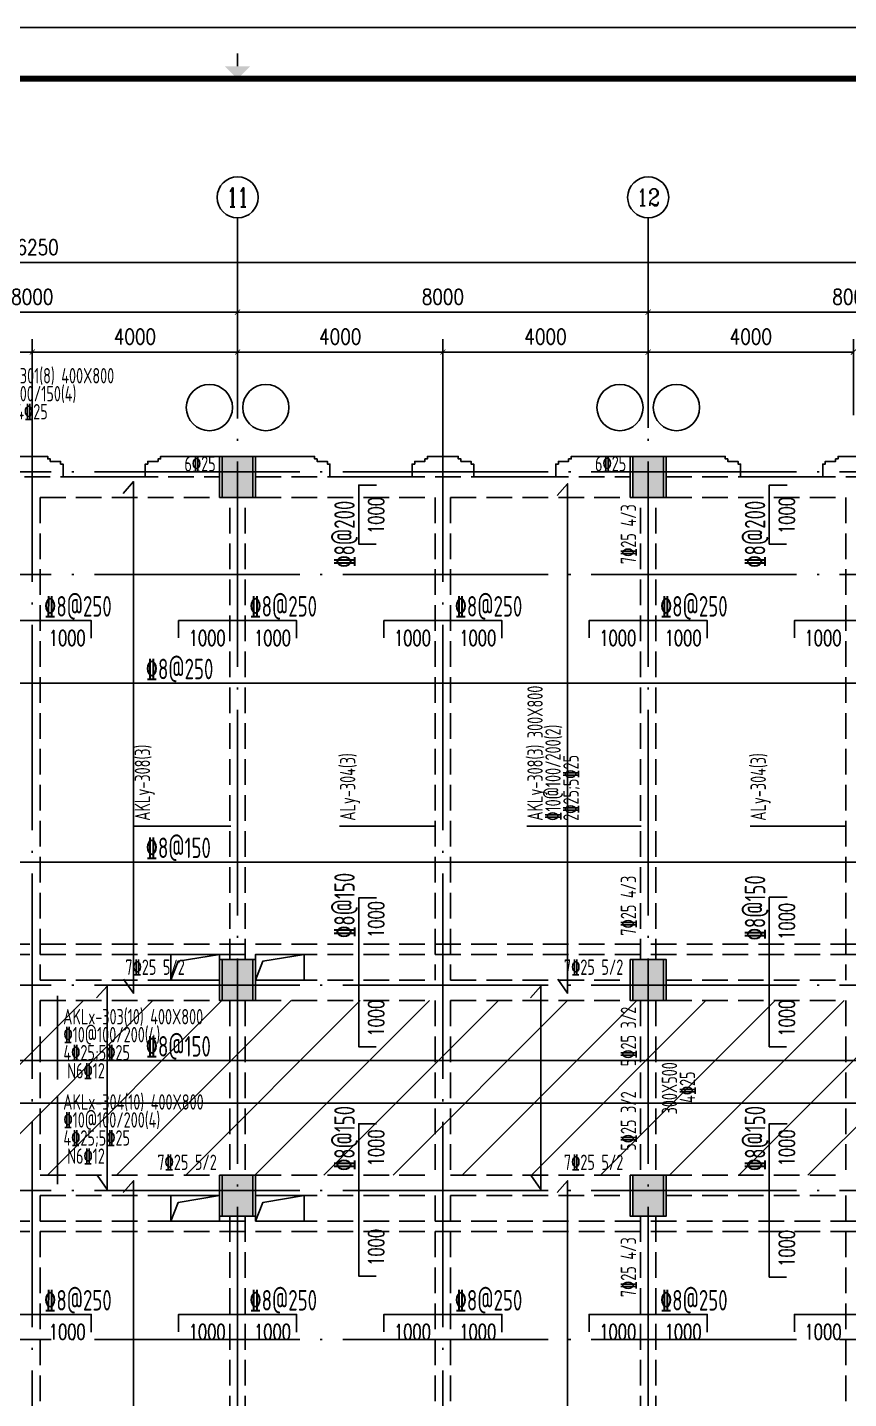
# Model space of a CAD drawing. Header units: millimetres. Extents: x 2998490 to 15040601, y 444546 to 7822218.
# Drawn here: x 14180175 to 14196175, y 7627256 to 7653964 of the extents above; entities that cross this region are included whole.
import ezdxf
from ezdxf.enums import TextEntityAlignment as Align

# ---------------------------------------------------------------- set-up
doc = ezdxf.new("R2010")
doc.units = ezdxf.units.MM
doc.header["$LTSCALE"] = 2000
doc.linetypes.add('DASH', pattern=[0.35, 0.25, -0.1])
doc.linetypes.add('DOTE', pattern=[2.42, 2, -0.2, 0.02, -0.2])
for name, color, linetype in [('3-AXIS', 3, 'Continuous'), ('3-AXIS_TEXT', 7, 'Continuous'), ('3-ban', 84, 'Continuous'), ('3-ban-hatch', 9, 'Continuous'), ('3-ban-rein', 1, 'Continuous'), ('3-ban-TEXT', 7, 'Continuous'), ('3-column-DOWN', 232, 'Continuous'), ('3-COLUMN-UP', 2, 'Continuous'), ('3-dote', 43, 'DOTE'), ('3-HATCH', 8, 'Continuous'), ('3-liang-rein-X', 54, 'Continuous'), ('3-liang-rein-Y', 130, 'Continuous'), ('3-liang-R截面-X', 50, 'Continuous'), ('3-liang-R截面-Y', 70, 'Continuous'), ('3-liang-s-1', 44, 'Continuous'), ('3-liang-xu', 120, 'DASH'), ('3-装饰线脚', 7, 'Continuous'), ('AXIS', 3, 'Continuous'), ('AXIS_TEXT', 7, 'Continuous'), ('图框', 7, 'Continuous')]:
    doc.layers.add(name, color=color, linetype=linetype)
doc.layers.add('3-零部件', color=73, linetype='Continuous', lineweight=5)
doc.styles.add('_TCH_AXIS', font='COMPLEX', dxfattribs={"bigfont": 'GBCBIG'})
doc.styles.add('COMPLEX', font='COMPLEX')
doc.styles.add('DIM_FONT', font='SIMPLEX', dxfattribs={"width": 0.8, "bigfont": 'HZTXT'})
doc.styles.add('TJ1', font='tj-romans1.shx', dxfattribs={"width": 0.8, "bigfont": 'tj-hztxt1.shx'})
doc.styles.add('TSSD_Rein', font='Tssdeng.shx', dxfattribs={"width": 0.7, "bigfont": 'hztxt.shx'})
doc.dimstyles.new('DIMN100', dxfattribs={"dimtxt": 300, "dimasz": 100, "dimexe": 250, "dimexo": 300, "dimgap": 150, "dimtad": 1, "dimdec": 0, "dimzin": 0, "dimdsep": 46, "dimtxsty": 'DIM_FONT', "dimblk": 'ARCHTICK', "dimcen": 0.09, "dimclrt": 7, "dimazin": 2, "dimtfac": 1, "dimtdec": 0, "dimtix": 1, "dimtmove": 2, "dimatfit": 3, "dimldrblk": 'ARCHTICK', "dimfxl": 0, "dimtolj": 1, "dimtzin": 0, "dimarcsym": 0})

# ---------------------------------------------------------------- blocks, each defined once
blk = doc.blocks.new('TJAD_TK_A0')
at = {"layer": '图框'}
for p, q in [((2162, 399.3), (973, 399.3)), ((973, -441.7), (2162, -441.7))]:
    blk.add_line(p, q, dxfattribs=at)
at = {"layer": '图框', "const_width": 0.3}
blk.add_lwpolyline([(1567.5, 391.74), (1567.5, 394.24)], dxfattribs=at)
at = {"layer": '图框', "const_width": 1.2}
blk.add_lwpolyline([(2152, -431.7), (2152, 389.3), (998, 389.3), (998, -431.7)], close=True, dxfattribs=at)
at = {"layer": '图框'}
blk.add_solid([(1565, 391.74), (1570, 391.74), (1567.5, 389.24)], dxfattribs=at)
blk = doc.blocks.new('_ArchTick')
at = {"color": 0, "linetype": 'ByBlock', "const_width": 0.15}
blk.add_lwpolyline([(-0.5, -0.5), (0.5, 0.5)], dxfattribs=at)
blk = doc.blocks.new('*D448')
at = {"layer": 'AXIS', "color": 0, "lineweight": -2}
for p, q in [((14176270, 7647241), (14176270, 7648667)), ((14184270, 7647241), (14184270, 7648667)), ((14176270, 7648417), (14184270, 7648417))]:
    blk.add_line(p, q, dxfattribs=at)
at = {"layer": 'Defpoints', "color": 0}
for p in [(14184270, 7648417), (14176270, 7646941), (14184270, 7646941)]:
    blk.add_point(p, dxfattribs=at)
at = {"layer": 'AXIS', "color": 0, "lineweight": -2, "xscale": 100, "yscale": 100, "zscale": 100, "rotation": 180}
blk.add_blockref('_ArchTick', (14176270, 7648417), dxfattribs=at)
at = {"layer": 'AXIS', "color": 0, "lineweight": -2, "xscale": 100, "yscale": 100, "zscale": 100}
blk.add_blockref('_ArchTick', (14184270, 7648417), dxfattribs=at)
at = {"layer": 'AXIS', "color": 7, "insert": (14180270, 7648717), "char_height": 300, "attachment_point": 5, "style": 'DIM_FONT'}
blk.add_mtext('\\A1;8000', dxfattribs=at)
blk = doc.blocks.new('*D449')
at = {"layer": 'AXIS', "color": 0, "lineweight": -2}
for p, q in [((14184270, 7647241), (14184270, 7648667)), ((14192270, 7647241), (14192270, 7648667)), ((14184270, 7648417), (14192270, 7648417))]:
    blk.add_line(p, q, dxfattribs=at)
at = {"layer": 'Defpoints', "color": 0}
for p in [(14192270, 7648417), (14184270, 7646941), (14192270, 7646941)]:
    blk.add_point(p, dxfattribs=at)
at = {"layer": 'AXIS', "color": 0, "lineweight": -2, "xscale": 100, "yscale": 100, "zscale": 100, "rotation": 180}
blk.add_blockref('_ArchTick', (14184270, 7648417), dxfattribs=at)
at = {"layer": 'AXIS', "color": 0, "lineweight": -2, "xscale": 100, "yscale": 100, "zscale": 100}
blk.add_blockref('_ArchTick', (14192270, 7648417), dxfattribs=at)
at = {"layer": 'AXIS', "color": 7, "insert": (14188270, 7648717), "char_height": 300, "attachment_point": 5, "style": 'DIM_FONT'}
blk.add_mtext('\\A1;8000', dxfattribs=at)
blk = doc.blocks.new('*D450')
at = {"layer": 'AXIS', "color": 0, "lineweight": -2}
for p, q in [((14192270, 7647241), (14192270, 7648667)), ((14200270, 7647241), (14200270, 7648667)), ((14192270, 7648417), (14200270, 7648417))]:
    blk.add_line(p, q, dxfattribs=at)
at = {"layer": 'Defpoints', "color": 0}
for p in [(14200270, 7648417), (14192270, 7646941), (14200270, 7646941)]:
    blk.add_point(p, dxfattribs=at)
at = {"layer": 'AXIS', "color": 0, "lineweight": -2, "xscale": 100, "yscale": 100, "zscale": 100, "rotation": 180}
blk.add_blockref('_ArchTick', (14192270, 7648417), dxfattribs=at)
at = {"layer": 'AXIS', "color": 0, "lineweight": -2, "xscale": 100, "yscale": 100, "zscale": 100}
blk.add_blockref('_ArchTick', (14200270, 7648417), dxfattribs=at)
at = {"layer": 'AXIS', "color": 7, "insert": (14196270, 7648717), "char_height": 300, "attachment_point": 5, "style": 'DIM_FONT'}
blk.add_mtext('\\A1;8000', dxfattribs=at)
blk = doc.blocks.new('_AXISO')
blk.add_circle((0, 0), 0.5)
at = {"layer": '3-AXIS_TEXT', "style": 'COMPLEX', "width": 1.041667}
blk.add_attdef('A', text='', height=0.56, dxfattribs=at).set_placement((-0.25, -0.28), (0.25, -0.28), align=Align.FIT)
blk = doc.blocks.new('*D453')
at = {"layer": 'AXIS', "color": 0, "lineweight": -2}
for p, q in [((14138270, 7647543), (14138270, 7649632)), ((14214520, 7647543), (14214520, 7649632)), ((14138270, 7649382), (14214520, 7649382))]:
    blk.add_line(p, q, dxfattribs=at)
at = {"layer": 'Defpoints', "color": 0}
for p in [(14214520, 7649382), (14138270, 7647243), (14214520, 7647243)]:
    blk.add_point(p, dxfattribs=at)
at = {"layer": 'AXIS', "color": 0, "lineweight": -2, "xscale": 100, "yscale": 100, "zscale": 100, "rotation": 180}
blk.add_blockref('_ArchTick', (14138270, 7649382), dxfattribs=at)
at = {"layer": 'AXIS', "color": 0, "lineweight": -2, "xscale": 100, "yscale": 100, "zscale": 100}
blk.add_blockref('_ArchTick', (14214520, 7649382), dxfattribs=at)
at = {"layer": 'AXIS', "color": 7, "insert": (14180271, 7649682), "char_height": 300, "attachment_point": 5, "style": 'DIM_FONT'}
blk.add_mtext('\\A1;76250', dxfattribs=at)
blk = doc.blocks.new('*D1141')
at = {"layer": '3-零部件', "color": 0, "lineweight": -2}
for p, q in [((14176270, 7646232), (14176270, 7647890)), ((14180270, 7646375), (14180270, 7647890)), ((14176270, 7647640), (14180270, 7647640))]:
    blk.add_line(p, q, dxfattribs=at)
at = {"layer": 'Defpoints', "color": 0}
for p in [(14180270, 7647640), (14176270, 7645932), (14180270, 7646075)]:
    blk.add_point(p, dxfattribs=at)
at = {"layer": '3-零部件', "color": 0, "lineweight": -2, "xscale": 100, "yscale": 100, "zscale": 100, "rotation": 180}
blk.add_blockref('_ArchTick', (14176270, 7647640), dxfattribs=at)
at = {"layer": '3-零部件', "color": 0, "lineweight": -2, "xscale": 100, "yscale": 100, "zscale": 100}
blk.add_blockref('_ArchTick', (14180270, 7647640), dxfattribs=at)
at = {"layer": '3-零部件', "color": 7, "insert": (14178270, 7647940), "char_height": 300, "attachment_point": 5, "style": 'DIM_FONT'}
blk.add_mtext('\\A1;4000', dxfattribs=at)
blk = doc.blocks.new('*D1142')
at = {"layer": '3-零部件', "color": 0, "lineweight": -2}
for p, q in [((14180270, 7646375), (14180270, 7647890)), ((14184270, 7646375), (14184270, 7647890)), ((14180270, 7647640), (14184270, 7647640))]:
    blk.add_line(p, q, dxfattribs=at)
at = {"layer": 'Defpoints', "color": 0}
for p in [(14184270, 7647640), (14180270, 7646075), (14184270, 7646075)]:
    blk.add_point(p, dxfattribs=at)
at = {"layer": '3-零部件', "color": 0, "lineweight": -2, "xscale": 100, "yscale": 100, "zscale": 100, "rotation": 180}
blk.add_blockref('_ArchTick', (14180270, 7647640), dxfattribs=at)
at = {"layer": '3-零部件', "color": 0, "lineweight": -2, "xscale": 100, "yscale": 100, "zscale": 100}
blk.add_blockref('_ArchTick', (14184270, 7647640), dxfattribs=at)
at = {"layer": '3-零部件', "color": 7, "insert": (14182270, 7647940), "char_height": 300, "attachment_point": 5, "style": 'DIM_FONT'}
blk.add_mtext('\\A1;4000', dxfattribs=at)
blk = doc.blocks.new('*D1143')
at = {"layer": '3-零部件', "color": 0, "lineweight": -2}
for p, q in [((14184270, 7646375), (14184270, 7647890)), ((14188270, 7646375), (14188270, 7647890)), ((14184270, 7647640), (14188270, 7647640))]:
    blk.add_line(p, q, dxfattribs=at)
at = {"layer": 'Defpoints', "color": 0}
for p in [(14188270, 7647640), (14184270, 7646075), (14188270, 7646075)]:
    blk.add_point(p, dxfattribs=at)
at = {"layer": '3-零部件', "color": 0, "lineweight": -2, "xscale": 100, "yscale": 100, "zscale": 100, "rotation": 180}
blk.add_blockref('_ArchTick', (14184270, 7647640), dxfattribs=at)
at = {"layer": '3-零部件', "color": 0, "lineweight": -2, "xscale": 100, "yscale": 100, "zscale": 100}
blk.add_blockref('_ArchTick', (14188270, 7647640), dxfattribs=at)
at = {"layer": '3-零部件', "color": 7, "insert": (14186270, 7647940), "char_height": 300, "attachment_point": 5, "style": 'DIM_FONT'}
blk.add_mtext('\\A1;4000', dxfattribs=at)
blk = doc.blocks.new('*D1144')
at = {"layer": '3-零部件', "color": 0, "lineweight": -2}
for p, q in [((14188270, 7646375), (14188270, 7647890)), ((14192270, 7646162), (14192270, 7647890)), ((14188270, 7647640), (14192270, 7647640))]:
    blk.add_line(p, q, dxfattribs=at)
at = {"layer": 'Defpoints', "color": 0}
for p in [(14192270, 7647640), (14188270, 7646075), (14192270, 7645862)]:
    blk.add_point(p, dxfattribs=at)
at = {"layer": '3-零部件', "color": 0, "lineweight": -2, "xscale": 100, "yscale": 100, "zscale": 100, "rotation": 180}
blk.add_blockref('_ArchTick', (14188270, 7647640), dxfattribs=at)
at = {"layer": '3-零部件', "color": 0, "lineweight": -2, "xscale": 100, "yscale": 100, "zscale": 100}
blk.add_blockref('_ArchTick', (14192270, 7647640), dxfattribs=at)
at = {"layer": '3-零部件', "color": 7, "insert": (14190270, 7647940), "char_height": 300, "attachment_point": 5, "style": 'DIM_FONT'}
blk.add_mtext('\\A1;4000', dxfattribs=at)
blk = doc.blocks.new('*D1145')
at = {"layer": '3-零部件', "color": 0, "lineweight": -2}
for p, q in [((14192270, 7646162), (14192270, 7647890)), ((14196270, 7646408), (14196270, 7647890)), ((14192270, 7647640), (14196270, 7647640))]:
    blk.add_line(p, q, dxfattribs=at)
at = {"layer": 'Defpoints', "color": 0}
for p in [(14196270, 7647640), (14196270, 7646108), (14192270, 7645862)]:
    blk.add_point(p, dxfattribs=at)
at = {"layer": '3-零部件', "color": 0, "lineweight": -2, "xscale": 100, "yscale": 100, "zscale": 100, "rotation": 180}
blk.add_blockref('_ArchTick', (14192270, 7647640), dxfattribs=at)
at = {"layer": '3-零部件', "color": 0, "lineweight": -2, "xscale": 100, "yscale": 100, "zscale": 100}
blk.add_blockref('_ArchTick', (14196270, 7647640), dxfattribs=at)
at = {"layer": '3-零部件', "color": 7, "insert": (14194270, 7647940), "char_height": 300, "attachment_point": 5, "style": 'DIM_FONT'}
blk.add_mtext('\\A1;4000', dxfattribs=at)

msp = doc.modelspace()

# ---------------------------------------------------------------- hatches: boundary and pattern name
at = {"layer": '3-ban-hatch'}
h = msp.add_hatch(dxfattribs=at)
h.set_pattern_fill('ANSI31', color=8, scale=300, style=0)
h.set_pattern_definition([(45, (14.5, -44093.3), (-673.51921, 673.51921), [])])
h.paths.add_polyline_path([(14141970.3, 7635008.7), (14141970.3, 7628608.7), (14141381.5, 7628608.7), (14140876.7, 7628304.1), (14138273.2, 7625701.4), (14138044.1, 7625147.3), (14138044.1, 7621468.4), (14138274.4, 7620914.8), (14140876.5, 7618312.8), (14141430.6, 7618083.7), (14145109.9, 7618083.7), (14145663.9, 7618312.9), (14148265.6, 7620914.6), (14148495.3, 7621468.4), (14148495.3, 7623008.7), (14151970.3, 7623008.7), (14151970.3, 7628608.7), (14149970.3, 7628608.7), (14149970.3, 7631306.7), (14151970.3, 7631308.7), (14151970.3, 7631608.7), (14214820.3, 7631608.7), (14214820.3, 7635008.7)])
at = {"layer": '3-HATCH'}
for points in [[(14183970.3, 7645608.7), (14184570.3, 7645608.7), (14184570.3, 7644808.7), (14183970.3, 7644808.7)], [(14191970.3, 7645608.7), (14192570.3, 7645608.7), (14192570.3, 7644808.7), (14191970.3, 7644808.7)], [(14183970.3, 7635808.7), (14184570.3, 7635808.7), (14184570.3, 7635008.7), (14183970.3, 7635008.7)], [(14191970.3, 7635808.7), (14192570.3, 7635808.7), (14192570.3, 7635008.7), (14191970.3, 7635008.7)], [(14183970.3, 7631608.7), (14184570.3, 7631608.7), (14184570.3, 7630808.7), (14183970.3, 7630808.7)], [(14191970.3, 7631608.7), (14192570.3, 7631608.7), (14192570.3, 7630808.7), (14191970.3, 7630808.7)]]:
    msp.add_hatch(color=256, dxfattribs=at).paths.add_polyline_path(points)

# ---------------------------------------------------------------- linework, layer by layer
at = {"layer": '3-AXIS', "color": 15, "linetype": 'DOTE'}
for p, q in [((14184270.3, 7617308.7), (14184270.3, 7647240.9)), ((14192270.3, 7617308.7), (14192270.3, 7647240.9)), ((14214520.3, 7645308.7), (14134833, 7645308.7)), ((14214520.3, 7643308.7), (14134833, 7643308.7)), ((14214520.3, 7635308.7), (14134833, 7635308.7)), ((14214520.3, 7631308.7), (14134833, 7631308.7)), ((14214520.3, 7628408.7), (14134833, 7628408.7))]:
    msp.add_line(p, q, dxfattribs=at)
at = {"layer": '3-ban-rein'}
for points in [[(14182048.9, 7635424.8), (14182242.4, 7635151.1), (14182242.4, 7645116.1), (14182039.3, 7644886.8)], [(14186967.8, 7643899.7), (14186629.8, 7643899.7), (14186629.8, 7645049.7), (14186975.8, 7645049.7)], [(14190506.8, 7635424.8), (14190700.2, 7635151.1), (14190700.2, 7645076.5), (14190497.1, 7644847.2)], [(14194967.8, 7643899.7), (14194629.8, 7643899.7), (14194629.8, 7645049.7), (14194975.8, 7645049.7)], [(14179120.3, 7642072.4), (14179120.3, 7642410.4), (14181420.3, 7642410.4), (14181420.3, 7642064.4)], [(14183120.3, 7642072.4), (14183120.3, 7642410.4), (14185420.3, 7642410.4), (14185420.3, 7642064.4)], [(14187120.3, 7642072.4), (14187120.3, 7642410.4), (14189420.3, 7642410.4), (14189420.3, 7642064.4)], [(14191120.3, 7642072.4), (14191120.3, 7642410.4), (14193420.3, 7642410.4), (14193420.3, 7642064.4)], [(14195120.3, 7642072.4), (14195120.3, 7642410.4), (14197420.3, 7642410.4), (14197420.3, 7642064.4)], [(14152126.5, 7640852.1), (14152126.5, 7641190), (14214717.6, 7641190), (14214717.6, 7640844)], [(14152332.3, 7637900.5), (14152058.6, 7637707.1), (14214719.7, 7637707.1), (14214490.4, 7637910.1)], [(14194967.8, 7634108.7), (14194629.8, 7634108.7), (14194629.8, 7637022.1), (14194975.8, 7637022.1)], [(14186967.8, 7634108.7), (14186629.8, 7634108.7), (14186629.8, 7637008.7), (14186975.8, 7637008.7)], [(14181533, 7631604.5), (14181726.4, 7631330.8), (14181726.4, 7635288.1), (14181523.3, 7635058.7)], [(14189985.9, 7631604.5), (14190179.3, 7631330.8), (14190179.3, 7635288.1), (14189976.2, 7635058.7)], [(14142126.5, 7633502.2), (14142126.5, 7633840.2), (14214703.5, 7633840.2), (14214703.5, 7633494.1)], [(14142332.3, 7633206.2), (14142058.6, 7633012.8), (14214719.7, 7633012.8), (14214490.4, 7633215.9)], [(14186967.8, 7629643.4), (14186629.8, 7629643.4), (14186629.8, 7632608.7), (14186975.8, 7632608.7)], [(14194967.8, 7629623.7), (14194629.8, 7629623.7), (14194629.8, 7632608.7), (14194975.8, 7632608.7)], [(14182048.9, 7621738.8), (14182242.4, 7621465.2), (14182242.4, 7631499), (14182039.3, 7631269.6)], [(14190506.8, 7621743), (14190700.2, 7621469.4), (14190700.2, 7631499), (14190497.1, 7631269.6)], [(14179120.3, 7628556.1), (14179120.3, 7628894), (14181420.3, 7628894), (14181420.3, 7628548)], [(14183120.3, 7628556.1), (14183120.3, 7628894), (14185420.3, 7628894), (14185420.3, 7628548)], [(14187120.3, 7628556.1), (14187120.3, 7628894), (14189420.3, 7628894), (14189420.3, 7628548)], [(14191120.3, 7628556.1), (14191120.3, 7628894), (14193420.3, 7628894), (14193420.3, 7628548)], [(14195120.3, 7628556.1), (14195120.3, 7628894), (14197420.3, 7628894), (14197420.3, 7628548)]]:
    msp.add_lwpolyline(points, dxfattribs=at)
at = {"layer": '3-column-DOWN'}
for points in [[(14183920.3, 7645608.7), (14184620.3, 7645608.7), (14184620.3, 7644808.7), (14183920.3, 7644808.7)], [(14191920.3, 7645608.7), (14192620.3, 7645608.7), (14192620.3, 7644808.7), (14191920.3, 7644808.7)], [(14183920.3, 7635808.7), (14184620.3, 7635808.7), (14184620.3, 7635008.7), (14183920.3, 7635008.7)], [(14191920.3, 7635808.7), (14192620.3, 7635808.7), (14192620.3, 7635008.7), (14191920.3, 7635008.7)], [(14183920.3, 7631608.7), (14184620.3, 7631608.7), (14184620.3, 7630808.7), (14183920.3, 7630808.7)], [(14191920.3, 7631608.7), (14192620.3, 7631608.7), (14192620.3, 7630808.7), (14191920.3, 7630808.7)]]:
    msp.add_lwpolyline(points, close=True, dxfattribs=at)
at = {"layer": '3-COLUMN-UP'}
for points in [[(14183970.3, 7645608.7), (14184570.3, 7645608.7), (14184570.3, 7644808.7), (14183970.3, 7644808.7)], [(14191970.3, 7645608.7), (14192570.3, 7645608.7), (14192570.3, 7644808.7), (14191970.3, 7644808.7)], [(14183970.3, 7635808.7), (14184570.3, 7635808.7), (14184570.3, 7635008.7), (14183970.3, 7635008.7)], [(14191970.3, 7635808.7), (14192570.3, 7635808.7), (14192570.3, 7635008.7), (14191970.3, 7635008.7)], [(14183970.3, 7631608.7), (14184570.3, 7631608.7), (14184570.3, 7630808.7), (14183970.3, 7630808.7)], [(14191970.3, 7631608.7), (14192570.3, 7631608.7), (14192570.3, 7630808.7), (14191970.3, 7630808.7)]]:
    msp.add_lwpolyline(points, close=True, dxfattribs=at)
at = {"layer": '3-dote'}
for p, q in [((14180270.3, 7647165.1), (14180270.3, 7618983.5)), ((14188270.3, 7647165.1), (14188270.3, 7618983.5))]:
    msp.add_line(p, q, dxfattribs=at)
at = {"layer": '3-liang-R截面-X'}
for p, q in [((14180763.5, 7635102.7), (14180763.5, 7633469.1)), ((14180763.5, 7633151), (14180763.5, 7631430))]:
    msp.add_line(p, q, dxfattribs=at)
at = {"layer": '3-liang-R截面-Y'}
for p, q in [((14182256.1, 7638406.4), (14184136, 7638406.4)), ((14186254.9, 7638406.4), (14188134.8, 7638406.4)), ((14189906.1, 7638406.4), (14192136, 7638406.4)), ((14194254.9, 7638406.4), (14196134.8, 7638406.4))]:
    msp.add_line(p, q, dxfattribs=at)
at = {"layer": '3-liang-s-1'}
for points in [[(14179970.3, 7645608.7), (14180570.3, 7645608.7), (14180570.3, 7645558.7), (14180620.3, 7645558.7), (14180620.3, 7645508.7), (14180820.3, 7645508.7), (14180820.3, 7645458.7), (14180870.3, 7645458.7), (14180870.3, 7645208.7), (14182470.3, 7645208.7), (14182470.3, 7645458.7), (14182520.3, 7645458.7), (14182520.3, 7645508.7), (14182720.3, 7645508.9), (14182720.3, 7645558.7), (14182770.3, 7645558.7), (14182770.3, 7645608.7), (14184270.3, 7645608.7)], [(14184270.3, 7645608.7), (14185770.3, 7645608.7), (14185770.3, 7645558.7), (14185820.3, 7645558.7), (14185820.3, 7645508.7), (14186020.3, 7645508.7), (14186020.3, 7645458.7), (14186070.3, 7645458.7), (14186070.3, 7645208.7), (14187670.3, 7645208.7), (14187670.3, 7645458.7), (14187720.3, 7645458.7), (14187720.3, 7645508.7), (14187920.3, 7645508.7), (14187920.3, 7645558.7), (14187970.3, 7645558.7), (14187970.3, 7645608.7), (14188570.3, 7645608.7), (14188570.3, 7645558.7), (14188620.3, 7645558.7), (14188620.3, 7645508.7), (14188820.3, 7645508.7), (14188820.3, 7645458.7), (14188870.3, 7645458.7), (14188870.3, 7645208.7), (14190470.3, 7645208.7), (14190470.3, 7645458.7), (14190520.3, 7645458.7), (14190520.3, 7645508.7), (14190720.3, 7645508.9), (14190720.3, 7645558.7), (14190770.3, 7645558.7), (14190770.3, 7645608.7), (14192270.3, 7645608.7)], [(14192270.3, 7645608.7), (14193770.3, 7645608.7), (14193770.3, 7645558.7), (14193820.3, 7645558.7), (14193820.3, 7645508.7), (14194020.3, 7645508.7), (14194020.3, 7645458.7), (14194070.3, 7645458.7), (14194070.3, 7645208.7), (14195670.3, 7645208.7), (14195670.3, 7645458.7), (14195720.3, 7645458.7), (14195720.3, 7645508.7), (14195920.3, 7645508.7), (14195920.3, 7645558.7), (14195970.3, 7645558.7), (14195970.3, 7645608.7), (14196570.3, 7645608.7)], [(14182970.3, 7635408.7), (14183113.8, 7635777.8), (14183920.3, 7635908.7)], [(14184620.3, 7635408.7), (14184763.8, 7635777.8), (14185570.3, 7635908.7)], [(14182970.3, 7630708.7), (14183113.8, 7631077.8), (14183920.3, 7631208.7)], [(14184620.3, 7630708.7), (14184763.8, 7631077.8), (14185570.3, 7631208.7)]]:
    msp.add_lwpolyline(points, dxfattribs=at)
for points in [[(14182970.3, 7635908.7), (14183920.3, 7635908.7), (14183920.3, 7635408.7), (14182970.3, 7635408.7)], [(14184620.3, 7635408.7), (14185570.3, 7635408.7), (14185570.3, 7635908.7), (14184620.3, 7635908.7)], [(14182970.3, 7631208.7), (14183920.3, 7631208.7), (14183920.3, 7630708.7), (14182970.3, 7630708.7)], [(14184620.3, 7630708.7), (14185570.3, 7630708.7), (14185570.3, 7631208.7), (14184620.3, 7631208.7)]]:
    msp.add_lwpolyline(points, close=True, dxfattribs=at)
at = {"layer": '3-liang-xu'}
for p, q in [((14176620.3, 7645208.7), (14183920.3, 7645208.7)), ((14184620.3, 7645208.7), (14191920.3, 7645208.7)), ((14192620.3, 7645208.7), (14199920.3, 7645208.7)), ((14180420.3, 7644808.7), (14180420.3, 7635408.7)), ((14180420.3, 7644808.7), (14183920.3, 7644808.7)), ((14184620.3, 7644808.7), (14188120.3, 7644808.7)), ((14188120.3, 7644808.7), (14188120.3, 7635408.7)), ((14188420.3, 7644808.7), (14188420.3, 7635408.7)), ((14188420.3, 7644808.7), (14191920.3, 7644808.7)), ((14192620.3, 7644808.7), (14196120.3, 7644808.7)), ((14196120.3, 7644808.7), (14196120.3, 7635408.7)), ((14184120.3, 7644608.7), (14184120.3, 7635808.7)), ((14184420.3, 7644608.7), (14184420.3, 7635808.7)), ((14192120.3, 7644608.7), (14192120.3, 7635808.7)), ((14192420.3, 7644608.7), (14192420.3, 7635808.7)), ((14214520.3, 7636108.7), (14152370.3, 7636108.7)), ((14214520.3, 7635908.7), (14152370.3, 7635908.7)), ((14180420.3, 7635408.7), (14183920.3, 7635408.7)), ((14184620.3, 7635408.7), (14188120.3, 7635408.7)), ((14188420.3, 7635408.7), (14191920.3, 7635408.7)), ((14192620.3, 7635408.7), (14196120.3, 7635408.7)), ((14180420.3, 7635008.7), (14180420.3, 7631608.7)), ((14180420.3, 7635008.7), (14183920.3, 7635008.7)), ((14184120.3, 7635008.7), (14184120.3, 7631608.7)), ((14184420.3, 7635008.7), (14184420.3, 7631608.7)), ((14184620.3, 7635008.7), (14188120.3, 7635008.7)), ((14188120.3, 7635008.7), (14188120.3, 7631608.7)), ((14188420.3, 7635008.7), (14188420.3, 7631608.7)), ((14188420.3, 7635008.7), (14191920.3, 7635008.7)), ((14192120.3, 7635008.7), (14192120.3, 7631608.7)), ((14192420.3, 7635008.7), (14192420.3, 7631608.7)), ((14192620.3, 7635008.7), (14196120.3, 7635008.7)), ((14196120.3, 7635008.7), (14196120.3, 7631608.7)), ((14180420.3, 7631608.7), (14183920.3, 7631608.7)), ((14184620.3, 7631608.7), (14188120.3, 7631608.7)), ((14188420.3, 7631608.7), (14191920.3, 7631608.7)), ((14192620.3, 7631608.7), (14196120.3, 7631608.7)), ((14180420.3, 7631208.7), (14183920.3, 7631208.7)), ((14180420.3, 7631208.7), (14180420.3, 7621808.7)), ((14184620.3, 7631208.7), (14188120.3, 7631208.7)), ((14188120.3, 7631208.7), (14188120.3, 7621808.7)), ((14188420.3, 7631208.7), (14191920.3, 7631208.7)), ((14188420.3, 7631208.7), (14188420.3, 7621808.7)), ((14192620.3, 7631208.7), (14196120.3, 7631208.7)), ((14196120.3, 7631208.7), (14196120.3, 7621808.7)), ((14214520.3, 7630708.7), (14152370.3, 7630708.7)), ((14184120.3, 7630808.7), (14184120.3, 7621808.7)), ((14184420.3, 7630808.7), (14184420.3, 7621808.7)), ((14192120.3, 7630808.7), (14192120.3, 7621808.7)), ((14192420.3, 7630808.7), (14192420.3, 7621808.7)), ((14214520.3, 7630508.7), (14152370.3, 7630508.7))]:
    msp.add_line(p, q, dxfattribs=at)
at = {"layer": '3-装饰线脚'}
for centre in [(14183720.3, 7646558.7), (14184820.3, 7646558.7), (14191720.3, 7646558.7), (14192820.3, 7646558.7)]:
    msp.add_circle(centre, 450, dxfattribs=at)
at = {"layer": 'AXIS'}
for p, q in [((14184270.3, 7646940.9), (14184270.3, 7650253.4)), ((14192270.3, 7646940.9), (14192270.3, 7650253.4))]:
    msp.add_line(p, q, dxfattribs=at)

# ---------------------------------------------------------------- block references
ref = msp.add_blockref('_AXISO', (14184270.3, 7650653.4), dxfattribs=dict(at, xscale=-800, yscale=800, zscale=800, rotation=180))
ref.add_attrib('A', '11', dxfattribs={"layer": 'AXIS_TEXT', "height": 368.76, "style": '_TCH_AXIS'}).set_placement((14184059.6, 7650469), (14184481, 7650469), align=Align.FIT)
ref = msp.add_blockref('_AXISO', (14192270.3, 7650653.4), dxfattribs=dict(at, xscale=-800, yscale=800, zscale=800, rotation=180))
ref.add_attrib('A', '12', dxfattribs={"layer": 'AXIS_TEXT', "height": 328.45, "style": '_TCH_AXIS'}).set_placement((14192043.5, 7650489.1), (14192497.1, 7650489.1), align=Align.FIT)
at = {"layer": '图框', "xscale": 100, "yscale": 100, "zscale": 100}
for p in [(14027517.1, 7698133.9), (14027517.1, 7614033.9)]:
    msp.add_blockref('TJAD_TK_A0', p, dxfattribs=at)

# ---------------------------------------------------------------- texts
at = {"layer": '3-ban', "style": 'TSSD_Rein', "width": 0.7}
for s, rotation, p in [('%%1328@200', 89.99419, (14186552.7, 7643438.5, -5065)), ('%%1328@200', 89.99419, (14194552.7, 7643438.5, -5065)), ('%%1328@250', 359.99419, (14180499, 7642487.5, -5065)), ('%%1328@250', 359.99419, (14184499, 7642487.5, -5065)), ('%%1328@250', 359.99419, (14188499, 7642487.5, -5065)), ('%%1328@250', 359.99419, (14192499, 7642487.5, -5065)), ('%%1328@250', 359.99419, (14182479.1, 7641267.1, -5065)), ('%%1328@150', 359.99419, (14182479.1, 7637784.1, -5065)), ('%%1328@150', 89.99419, (14186552.7, 7636227.4, -5065)), ('%%1328@150', 89.99419, (14194552.7, 7636180.4, -5065)), ('%%1328@150', 359.99419, (14182479.1, 7633917.2, -5065)), ('%%1328@150', 89.99419, (14186552.7, 7631687.3, -5065)), ('%%1328@150', 89.99419, (14194552.7, 7631687.3, -5065)), ('%%1328@250', 359.99419, (14180499, 7628971.1, -5065)), ('%%1328@250', 359.99419, (14184499, 7628971.1, -5065)), ('%%1328@250', 359.99419, (14188499, 7628971.1, -5065)), ('%%1328@250', 359.99419, (14192499, 7628971.1, -5065))]:
    msp.add_text(s, height=400, rotation=rotation, dxfattribs=at).set_placement(p)
at = {"layer": '3-ban-TEXT', "style": 'TJ1', "width": 0.7}
for p in [(14187119.7, 7644096.6), (14195119.7, 7644096.6), (14187119.7, 7636227.9), (14195119.7, 7636192), (14187119.7, 7634305.6), (14195119.7, 7634305.6), (14187119.7, 7631778.6), (14195119.7, 7631778.6), (14187119.7, 7629840.3), (14195119.7, 7629820.7)]:
    msp.add_text('1000', height=300, rotation=90, dxfattribs=at).set_placement(p)
for p in [(14180590.2, 7641920.5), (14183317.2, 7641920.5), (14184590.2, 7641920.5), (14187317.2, 7641920.5), (14188590.2, 7641920.5), (14191317.2, 7641920.5), (14192590.2, 7641920.5), (14195317.2, 7641920.5), (14180590.2, 7628404.1), (14183317.2, 7628404.1), (14184590.2, 7628404.1), (14187317.2, 7628404.1), (14188590.2, 7628404.1), (14191317.2, 7628404.1), (14192590.2, 7628404.1), (14195317.2, 7628404.1)]:
    msp.add_text('1000', height=300, dxfattribs=at).set_placement(p)
at = {"layer": '3-liang-rein-X', "style": 'TSSD_Rein', "width": 0.7}
for s, p in [('%%13210@100/150(4)', (14179270.2, 7646679.4)), ('4%%13225;4%%13225', (14179270.2, 7646329.5)), ('6%%13225', (14183234.8, 7645312.4)), ('6%%13225', (14191234.8, 7645316)), ('7%%13225 5/2', (14182083.4, 7635508.7)), ('7%%13225 5/2', (14190628.4, 7635508.7)), ('%%13210@100/200(4)', (14180876.4, 7634194.4)), ('4%%13225;5%%13225', (14180876.4, 7633844.4)), ('N6%%13212', (14180949.8, 7633491.7)), ('%%13210@100/200(4)', (14180876.4, 7632533.3)), ('4%%13225;5%%13225', (14180876.4, 7632183.3)), ('N6%%13212', (14180949.8, 7631828.8)), ('7%%13225 5/2', (14182707.7, 7631708.7)), ('7%%13225 5/2', (14190628.4, 7631708.7))]:
    msp.add_text(s, height=300, dxfattribs=at).set_placement(p)
at = {"layer": '3-liang-rein-Y', "style": 'TSSD_Rein', "width": 0.7}
for s, p in [('7%%13225 4/3', (14192034.8, 7643509.9)), ('%%13210@100/200(2)', (14190565.7, 7638510.6)), ('2%%13225;5%%13225', (14190915.7, 7638510.6)), ('7%%13225 4/3', (14192034.8, 7636273.7)), ('5%%13225 3/2', (14192034.8, 7633729.9)), ('4%%13225', (14193184.8, 7633014.2)), ('5%%13225 3/2', (14192034.8, 7632082.8)), ('7%%13225 4/3', (14192034.8, 7629231.8))]:
    msp.add_text(s, height=300, rotation=90, dxfattribs=at).set_placement(p)
at = {"layer": '3-liang-R截面-X', "style": 'TSSD_Rein', "width": 0.7}
for s, p in [('AKLx-301(8) 400X800', (14179265.4, 7647029.4)), ('AKLx-303(10) 400X800', (14180871.6, 7634544.4)), ('AKLx-304(10) 400X800', (14180871.6, 7632883.3))]:
    msp.add_text(s, height=300, dxfattribs=at).set_placement(p)
at = {"layer": '3-liang-R截面-Y', "style": 'TSSD_Rein', "width": 0.7}
for s, p in [('AKLy-308(3) 300X800', (14190215.7, 7638510.6)), ('AKLy-308(3)', (14182565.7, 7638510.6)), ('ALy-304(3)', (14186564.5, 7638510.6)), ('ALy-304(3)', (14194564.5, 7638510.6)), ('300X500', (14192834.8, 7632791.5))]:
    msp.add_text(s, height=300, rotation=90, dxfattribs=at).set_placement(p)

# ---------------------------------------------------------------- dimensions: what is measured, and where the dimension line sits
at = {"layer": '3-零部件'}
for base, p1, p2, picture, middle in [((14180270.3, 7647640.3), (14176270.3, 7645932.2), (14180270.3, 7646074.6), '*D1141', (14178270.3, 7647940.3)), ((14184270.3, 7647640.3), (14180270.3, 7646074.6), (14184270.3, 7646074.6), '*D1142', (14182270.3, 7647940.3)), ((14188270.3, 7647640.3), (14184270.3, 7646074.6), (14188270.3, 7646074.6), '*D1143', (14186270.3, 7647940.3)), ((14192270.3, 7647640.3), (14188270.3, 7646074.6), (14192270.3, 7645861.8), '*D1144', (14190270.3, 7647940.3)), ((14196270.3, 7647640.3), (14192270.3, 7645861.8), (14196270.3, 7646107.7), '*D1145', (14194270.3, 7647940.3))]:
    dim = msp.add_linear_dim(base=base, p1=p1, p2=p2, dimstyle='DIMN100', dxfattribs=at)
    dim.commit()
    dim.dimension.update_dxf_attribs({"geometry": picture, "text_midpoint": middle})
at = {"layer": 'AXIS'}
dim = msp.add_linear_dim(base=(14214520.3, 7649382.4), p1=(14138270.3, 7647242.5), p2=(14214520.3, 7647242.5), dimstyle='DIMN100', dxfattribs=at)
dim.commit()
dim.dimension.update_dxf_attribs({"geometry": '*D453', "text_midpoint": (14180271.1, 7649682.4), "dimtype": 160})
for p1, p2, picture, middle in [((14176270.3, 7646940.9), (14184270.3, 7646940.9), '*D448', (14180270.3, 7648717)), ((14184270.3, 7646940.9), (14192270.3, 7646940.9), '*D449', (14188270.3, 7648717)), ((14192270.3, 7646940.9), (14200270.3, 7646940.9), '*D450', (14196270.3, 7648717))]:
    dim = msp.add_aligned_dim(p1=p1, p2=p2, distance=1476.1, dimstyle='DIMN100', dxfattribs=at)
    dim.commit()
    dim.dimension.update_dxf_attribs({"geometry": picture, "text_midpoint": middle})

doc.saveas('drawing.dxf')
